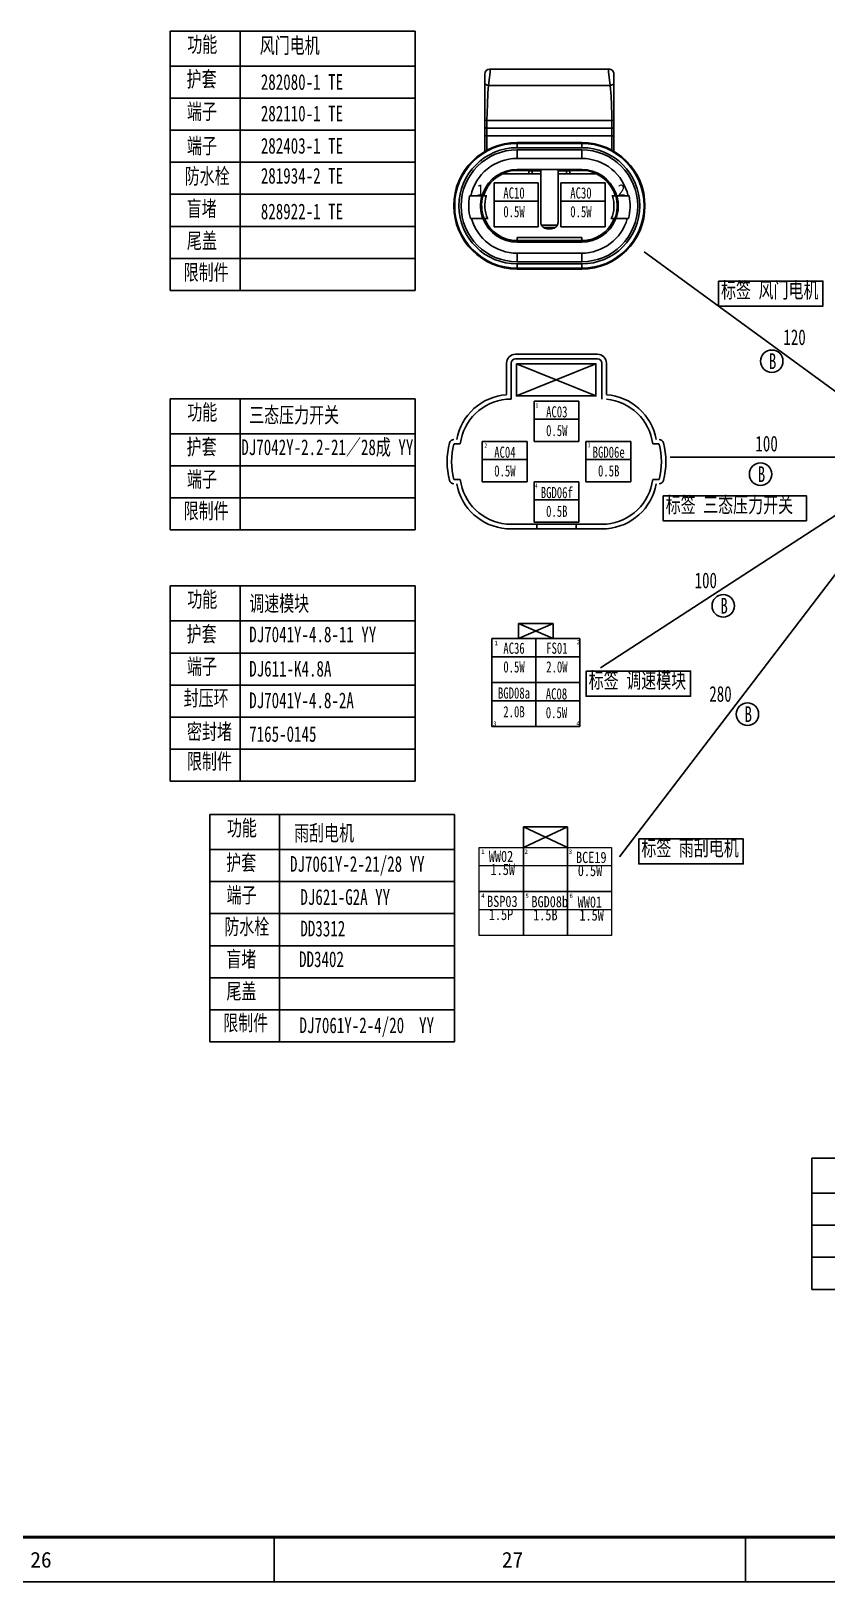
# Model space of a CAD drawing. Header units: millimetres. Extents: x 1543 to 5748, y 1576 to 2417.
# Drawn here: x 4222.5 to 4399.9, y 1576.3 to 1922.1 of the extents above; entities that cross this region are included whole.
import ezdxf

# ---------------------------------------------------------------- set-up
doc = ezdxf.new("R2010")
doc.units = ezdxf.units.MM
doc.layers.get('0').update_dxf_attribs({"lineweight": 25})
doc.layers.add('11文本层', color=255, linetype='Continuous')
doc.layers.add('孔位', color=2, linetype='Continuous')
for name, color, linetype, lineweight in [('1轮廓实线层', 7, 'Continuous', 50), ('6文字层', 3, 'Continuous', 25), ('_0', 7, 'Continuous', 25), ('图框层', 7, 'Continuous', 25), ('基本型', 7, 'Continuous', 18)]:
    doc.layers.add(name, color=color, linetype=linetype, lineweight=lineweight)
doc.styles.get("Standard").update_dxf_attribs({"font": ''})
doc.styles.add('仿宋体', font='', dxfattribs={"width": 0.7, "height": 3.5})
doc.styles.add('仿宋体GB2312', font='', dxfattribs={"width": 0.7})
doc.styles.add('标准', font='fangsong.ttf', dxfattribs={"width": 0.7, "height": 3.5})
doc.styles.get('Standard').set_extended_font_data('SimSun')
doc.styles.get('仿宋体').set_extended_font_data('SimSun')
doc.styles.get('仿宋体GB2312').set_extended_font_data('SimSun')

# ---------------------------------------------------------------- blocks, each defined once
blk = doc.blocks.new('ZwmFrameMain_A0X5^_^分区图框^_^landscape')
at = {"color": 3}
for p, q in [((2708.25, 0), (2708.25, -10)), ((2813.38, 0), (2813.38, -10))]:
    blk.add_line(p, q, dxfattribs=at)
at = {"lineweight": 50}
blk.add_line((4170, 0), (0, 0), dxfattribs=at)
at = {"layer": '图框层', "color": 1}
blk.add_line((4180, -10), (-25, -10), dxfattribs=at)
at = {"color": 3, "char_height": 3.5, "attachment_point": 1}
for s, insert in [('26', (2653.9, -3.29)), ('27', (2759.03, -3.29))]:
    blk.add_mtext_dynamic_manual_height_columns(s, width=5.7094, gutter_width=1, heights=[0], dxfattribs=dict(at, insert=insert))

msp = doc.modelspace()

# ---------------------------------------------------------------- linework, layer by layer
at = {"lineweight": -3}
for p, q in [((4323.63, 1910.37), (4323.63, 1912.46)), ((4351.29, 1913.58), (4324.77, 1913.58)), ((4352.43, 1912.46), (4352.43, 1910.37)), ((4323.63, 1902.37), (4323.63, 1910.37)), ((4324.47, 1909.94), (4324.62, 1911.18)), ((4351.59, 1909.94), (4324.47, 1909.94)), ((4351.43, 1911.18), (4351.59, 1909.94)), ((4352.43, 1910.37), (4352.43, 1902.37)), ((4323.63, 1900.86), (4323.63, 1902.37)), ((4324.11, 1902.12), (4324.11, 1900.38)), ((4324.11, 1902.12), (4351.95, 1902.12)), ((4351.95, 1900.38), (4351.95, 1902.12)), ((4352.43, 1902.37), (4352.43, 1900.86)), ((4323.63, 1898.7), (4323.63, 1900.86)), ((4323.63, 1895.24), (4323.63, 1898.7)), ((4324.11, 1898.7), (4323.63, 1898.7)), ((4324.11, 1898.7), (4324.11, 1900.38)), ((4324.11, 1900.38), (4351.95, 1900.38)), ((4324.11, 1895.51), (4324.11, 1898.7)), ((4351.95, 1898.7), (4324.11, 1898.7)), ((4351.95, 1900.38), (4351.95, 1898.7)), ((4351.95, 1898.7), (4352.43, 1898.7)), ((4351.95, 1898.7), (4351.95, 1895.51)), ((4352.43, 1900.86), (4352.43, 1898.7)), ((4352.43, 1898.7), (4352.43, 1895.24)), ((4345.23, 1897.21), (4330.83, 1897.21)), ((4345.23, 1897.21), (4330.83, 1897.21)), ((4330.83, 1897.02), (4330.83, 1897.21)), ((4345.23, 1897.02), (4330.83, 1897.02)), ((4330.83, 1897.02), (4330.83, 1896.06)), ((4345.23, 1896.06), (4330.83, 1896.06)), ((4345.23, 1895.58), (4330.83, 1895.58)), ((4330.83, 1893.66), (4330.83, 1895.58)), ((4345.23, 1897.02), (4345.23, 1897.21)), ((4345.23, 1897.02), (4345.23, 1896.06)), ((4345.23, 1893.66), (4345.23, 1895.58)), ((4345.23, 1893.66), (4330.83, 1893.66)), ((4327.55, 1890.21), (4330.83, 1890.21)), ((4328.19, 1890.54), (4328.19, 1890.44)), ((4328.19, 1890.44), (4328.19, 1890.21)), ((4335.63, 1891.22), (4330.83, 1891.22)), ((4330.83, 1891.22), (4330.83, 1890.99)), ((4333.47, 1890.99), (4330.83, 1890.99)), ((4330.83, 1890.21), (4334.19, 1890.21)), ((4333.47, 1890.9), (4333.47, 1890.99)), ((4334.19, 1890.9), (4333.47, 1890.9)), ((4333.47, 1890.21), (4333.47, 1890.9)), ((4336.11, 1890.93), (4334.19, 1890.93)), ((4334.19, 1890.93), (4334.19, 1890.21)), ((4336.11, 1890.21), (4334.19, 1890.21)), ((4340.43, 1891.22), (4335.63, 1891.22)), ((4335.63, 1890.93), (4335.63, 1891.22)), ((4336.11, 1890.93), (4336.11, 1891.22)), ((4336.11, 1890.21), (4336.11, 1890.93)), ((4336.11, 1879.41), (4336.11, 1890.21)), ((4339.95, 1891.22), (4339.95, 1879.4)), ((4339.95, 1890.93), (4339.95, 1890.21)), ((4341.87, 1890.93), (4339.95, 1890.93)), ((4341.87, 1890.21), (4339.95, 1890.21)), ((4339.95, 1890.21), (4339.95, 1879.41)), ((4345.23, 1891.22), (4340.43, 1891.22)), ((4340.43, 1890.93), (4340.43, 1891.22)), ((4341.87, 1890.21), (4341.87, 1890.93)), ((4342.59, 1890.9), (4341.87, 1890.9)), ((4341.87, 1890.21), (4345.23, 1890.21)), ((4342.59, 1890.9), (4342.59, 1890.99)), ((4345.23, 1890.99), (4342.59, 1890.99)), ((4342.59, 1890.21), (4342.59, 1890.9)), ((4345.23, 1891.22), (4345.23, 1890.99)), ((4345.23, 1890.21), (4348.5, 1890.21)), ((4347.87, 1890.44), (4347.87, 1890.54)), ((4347.87, 1890.21), (4347.87, 1890.44)), ((4320.24, 1885.29), (4322.96, 1885.29)), ((4322.96, 1885.29), (4323.22, 1885.29)), ((4323.95, 1885.29), (4323.22, 1885.29)), ((4323.58, 1886.01), (4323.25, 1886.01)), ((4324.08, 1885.29), (4323.95, 1885.29)), ((4351.97, 1885.29), (4352.1, 1885.29)), ((4352.84, 1885.29), (4352.1, 1885.29)), ((4352.8, 1886.01), (4352.47, 1886.01)), ((4352.84, 1885.29), (4353.09, 1885.29)), ((4353.09, 1885.29), (4355.81, 1885.29)), ((4323.19, 1880.25), (4320.42, 1880.25)), ((4323.46, 1880.25), (4323.19, 1880.25)), ((4323.63, 1880.13), (4323.27, 1880.13)), ((4323.46, 1880.25), (4324.22, 1880.25)), ((4323.83, 1879.65), (4323.84, 1879.65)), ((4324.36, 1880.25), (4324.22, 1880.25)), ((4339.8, 1878.78), (4336.25, 1878.78)), ((4336.63, 1878.3), (4339.42, 1878.3)), ((4338.51, 1877.97), (4337.55, 1877.97)), ((4351.69, 1880.25), (4351.83, 1880.25)), ((4351.83, 1880.25), (4352.59, 1880.25)), ((4352.43, 1880.13), (4352.78, 1880.13)), ((4352.86, 1880.25), (4352.59, 1880.25)), ((4355.63, 1880.25), (4352.86, 1880.25)), ((4330.83, 1876.05), (4345.23, 1876.05)), ((4330.83, 1875.33), (4330.83, 1876.05)), ((4330.83, 1875.33), (4345.23, 1875.33)), ((4330.83, 1875.3), (4345.23, 1875.3)), ((4330.83, 1874.99), (4330.83, 1875.3)), ((4330.83, 1874.99), (4345.23, 1874.99)), ((4345.23, 1875.33), (4345.23, 1876.05)), ((4345.23, 1874.99), (4345.23, 1875.3)), ((4330.83, 1872.54), (4345.23, 1872.54)), ((4330.83, 1872.54), (4330.83, 1870.62)), ((4345.23, 1872.54), (4345.23, 1870.62)), ((4330.83, 1870.62), (4345.23, 1870.62)), ((4330.83, 1870.14), (4345.23, 1870.14)), ((4330.83, 1869.18), (4330.83, 1870.14)), ((4330.83, 1869.18), (4345.23, 1869.18)), ((4330.83, 1869.18), (4330.83, 1868.99)), ((4330.83, 1868.99), (4345.23, 1868.99)), ((4330.83, 1868.99), (4345.23, 1868.99)), ((4345.23, 1869.18), (4345.23, 1870.14)), ((4345.23, 1869.18), (4345.23, 1868.99)), ((4331.16, 1786.63), (4331.16, 1789.97)), ((4331.16, 1789.97), (4338.84, 1789.97)), ((4338.84, 1786.63), (4331.16, 1789.97)), ((4338.84, 1789.97), (4331.16, 1786.63)), ((4338.84, 1789.97), (4338.84, 1786.63))]:
    msp.add_line(p, q, dxfattribs=at)
for p, q in [((4328.48, 1841), (4328.48, 1848.01)), ((4329.48, 1840), (4329.48, 1848.01)), ((4330.48, 1850.01), (4339.61, 1850.01)), ((4330.48, 1849.01), (4339.61, 1849.01)), ((4348.39, 1847.9), (4330.68, 1840.72)), ((4330.68, 1847.9), (4348.39, 1840.72)), ((4348.74, 1850.01), (4339.61, 1850.01)), ((4348.74, 1849.01), (4339.61, 1849.01)), ((4349.74, 1840), (4349.74, 1848.01)), ((4350.74, 1841), (4350.74, 1848.01)), ((4329.48, 1840), (4328.48, 1840)), ((4334.61, 1839.55), (4344.61, 1839.55)), ((4334.61, 1839.55), (4334.61, 1830.55)), ((4334.61, 1839.55), (4334.61, 1830.55)), ((4344.61, 1839.55), (4344.61, 1830.55)), ((4334.61, 1835.55), (4344.61, 1835.55)), ((4318.15, 1830), (4316.72, 1830)), ((4323.04, 1830.55), (4323.04, 1821.55)), ((4323.04, 1830.55), (4323.04, 1821.55)), ((4323.04, 1830.55), (4333.04, 1830.55)), ((4333.04, 1830.55), (4333.04, 1821.55)), ((4344.61, 1830.55), (4334.61, 1830.55)), ((4356.18, 1830.55), (4346.18, 1830.55)), ((4346.18, 1830.55), (4346.18, 1821.55)), ((4356.18, 1830.55), (4356.18, 1821.55)), ((4356.18, 1830.55), (4356.18, 1821.55)), ((4361.06, 1830), (4362.5, 1830)), ((4323.04, 1826.55), (4333.04, 1826.55)), ((4356.18, 1826.55), (4346.18, 1826.55)), ((4318.15, 1822.11), (4316.72, 1822.11)), ((4333.04, 1821.55), (4323.04, 1821.55)), ((4334.61, 1821.55), (4334.61, 1812.55)), ((4334.61, 1821.55), (4334.61, 1812.55)), ((4334.61, 1821.55), (4344.61, 1821.55)), ((4344.61, 1821.55), (4344.61, 1812.55)), ((4346.18, 1821.55), (4356.18, 1821.55)), ((4361.06, 1822.11), (4362.5, 1822.11)), ((4334.61, 1817.55), (4344.61, 1817.55)), ((4350.74, 1812.11), (4328.48, 1812.11)), ((4344.61, 1812.55), (4334.61, 1812.55)), ((4335.23, 1812.11), (4335.23, 1811.11)), ((4339.61, 1812.11), (4335.23, 1812.11)), ((4339.61, 1812.11), (4343.99, 1812.11)), ((4343.99, 1812.11), (4343.99, 1811.11)), ((4350.74, 1811.11), (4328.48, 1811.11)), ((4335.23, 1811.11), (4339.61, 1811.11)), ((4343.99, 1811.11), (4339.61, 1811.11)), ((4332.23, 1740.06), (4332.23, 1744.64)), ((4332.23, 1744.64), (4342.05, 1744.64)), ((4342.05, 1744.64), (4332.23, 1740.06)), ((4332.23, 1744.64), (4342.05, 1740.06)), ((4342.05, 1740.06), (4342.05, 1744.64))]:
    msp.add_line(p, q)
for points in [[(4324.62, 1911.18), (4324.81, 1912.86), (4324.81, 1913.5), (4324.79, 1913.55), (4324.78, 1913.57), (4324.78, 1913.57), (4324.77, 1913.58)], [(4351.29, 1913.58), (4351.28, 1913.57), (4351.27, 1913.57), (4351.26, 1913.56), (4351.25, 1913.52), (4351.23, 1913.42), (4351.24, 1912.92), (4351.43, 1911.18)], [(4324.11, 1902.12), (4324.22, 1905.72), (4324.28, 1908.27), (4324.47, 1909.94)], [(4351.59, 1909.94), (4351.8, 1907.54), (4351.92, 1903.48), (4351.95, 1902.12)]]:
    msp.add_lwpolyline(points, dxfattribs=at)
msp.add_lwpolyline([(4330.68, 1847.9), (4348.39, 1847.9), (4348.39, 1840.72), (4330.68, 1840.72)], close=True)
for centre, radius, start, end in [((4324.75, 1912.44), 1.13, 89.4235, 179.4215), ((4351.3, 1912.44), 1.13, 0.5785, 90.5791), ((4324.11, 1900.86), 0.48, 180, 270), ((4351.95, 1900.86), 0.48, 270, 0), ((4330.83, 1883.1), 14.11, 90, 270), ((4330.83, 1883.1), 14.11, 90, 270), ((4330.83, 1883.1), 13.92, 90, 270), ((4330.83, 1883.1), 12.96, 90, 270), ((4330.83, 1883.1), 12.48, 90, 270), ((4345.23, 1883.1), 14.11, 270, 90), ((4345.23, 1883.1), 14.11, 270, 90), ((4345.23, 1883.1), 13.92, 270, 90), ((4345.23, 1883.1), 12.96, 270, 90), ((4345.23, 1883.1), 12.48, 270, 90), ((4330.83, 1883.1), 10.56, 90, 168.064), ((4345.23, 1883.1), 10.56, 11.936, 90), ((4330.83, 1883.1), 8.12, 90, 159.0336), ((4330.83, 1883.13), 7.8, 114.8116, 163.9234), ((4330.83, 1883.1), 7.8, 109.7832, 114.3881), ((4330.83, 1883.1), 7.89, 90, 109.5462), ((4345.23, 1883.1), 8.12, 20.9664, 90), ((4345.23, 1883.1), 7.89, 70.4538, 90), ((4345.23, 1883.1), 7.8, 65.6119, 70.2168), ((4345.23, 1883.13), 7.8, 16.0766, 65.1884), ((4330.83, 1883.13), 10.8, 168.463, 195.466), ((4330.83, 1883.13), 8.16, 164.6505, 200.6673), ((4330.83, 1883.13), 7.91, 164.1531, 201.3516), ((4330.83, 1883.1), 8.12, 159.0336, 164.389), ((4330.83, 1883.13), 7.2, 162.5485, 203.5697), ((4345.23, 1883.13), 7.2, 336.4303, 17.4515), ((4345.23, 1883.13), 7.91, 338.6484, 15.8469), ((4345.23, 1883.1), 8.12, 15.611, 20.9664), ((4345.23, 1883.13), 8.16, 339.3327, 15.3495), ((4345.23, 1883.13), 10.8, 344.534, 11.537), ((4330.83, 1883.1), 10.56, 195.6913, 270), ((4330.83, 1883.1), 8.12, 200.604, 201.6007), ((4330.83, 1883.1), 8.12, 201.6007, 270), ((4332.53, 1890.49), 13.9, 228.2592, 231.2478), ((4330.83, 1883.13), 7.8, 201.6682, 270), ((4330.83, 1883.1), 7.8, 206.3004, 270), ((4337.55, 1879.41), 1.44, 180, 270), ((4338.51, 1879.41), 1.44, 270, 0), ((4345.23, 1883.1), 10.56, 270, 344.3087), ((4345.23, 1883.13), 7.8, 270, 338.3318), ((4345.23, 1883.1), 8.12, 270, 338.3993), ((4345.23, 1883.1), 7.8, 270, 333.6996), ((4343.52, 1890.49), 13.9, 308.7522, 311.7408), ((4345.23, 1883.1), 8.12, 338.3993, 339.396)]:
    msp.add_arc(centre, radius, start, end, dxfattribs=at)
for centre, radius, start, end in [((4330.48, 1848.01), 2, 90, 180), ((4330.48, 1848.01), 1, 90, 180), ((4348.74, 1848.01), 2, 0, 90), ((4348.74, 1848.01), 1, 0, 90), ((4329.35, 1828.88), 12.14, 94.1513, 169.9864), ((4329.58, 1828.53), 11.52, 95.5012, 172.6828), ((4349.86, 1828.88), 12.14, 10.0136, 85.8487), ((4349.64, 1828.53), 11.52, 7.3172, 84.4988), ((4332.06, 1826.05), 16.84, 165.5882, 194.4118), ((4316.72, 1830), 1, 90, 165.5882), ((4332.06, 1826.05), 15.84, 165.5882, 194.4118), ((4362.5, 1830), 1, 14.4118, 90), ((4347.16, 1826.05), 15.84, 345.5882, 14.4118), ((4347.16, 1826.05), 16.84, 345.5882, 14.4118), ((4316.72, 1822.11), 1, 194.4118, 270), ((4329.35, 1823.22), 12.14, 190.0136, 265.8487), ((4329.58, 1823.58), 11.52, 187.3172, 264.4988), ((4349.64, 1823.58), 11.52, 275.5012, 352.6828), ((4349.86, 1823.22), 12.14, 274.1513, 349.9864), ((4362.5, 1822.11), 1, 270, 345.5882)]:
    msp.add_arc(centre, radius, start, end)
for centre, major_axis, ratio, start_param, end_param in [((4324.45, 1910.26), (0.82, -0.133), 0.376036, 3.202665, 4.796082), ((4351.6, 1910.26), (0.82, 0.133), 0.376036, 4.628696, 6.222113), ((4324.11, 1902.37), (0.48, 0), 0.515038, 3.141593, 4.712389), ((4351.95, 1902.37), (0.48, 0), 0.515038, 4.712389, 6.283185)]:
    msp.add_ellipse(centre, major_axis=major_axis, ratio=ratio, start_param=start_param, end_param=end_param, dxfattribs=at)
at = {"layer": '11文本层', "lineweight": -3}
for p, q in [((4253.47, 1922.07), (4253.47, 1914.27)), ((4253.47, 1922.07), (4269.07, 1922.07)), ((4269.07, 1922.07), (4269.07, 1864.22)), ((4269.07, 1922.07), (4308.07, 1922.07)), ((4308.07, 1922.07), (4308.07, 1864.22)), ((4308.07, 1922.07), (4308.07, 1914.27)), ((4253.47, 1914.27), (4308.07, 1914.27)), ((4253.47, 1914.27), (4253.47, 1907.12)), ((4253.47, 1907.12), (4308.07, 1907.12)), ((4253.47, 1907.12), (4253.47, 1899.97)), ((4253.47, 1899.97), (4308.07, 1899.97)), ((4253.47, 1899.97), (4253.47, 1892.82)), ((4253.47, 1892.82), (4308.07, 1892.82)), ((4253.47, 1892.82), (4253.47, 1885.67)), ((4253.47, 1885.67), (4308.07, 1885.67)), ((4253.47, 1885.67), (4253.47, 1878.52)), ((4253.47, 1878.52), (4308.07, 1878.52)), ((4253.47, 1878.52), (4253.47, 1864.22)), ((4253.47, 1871.37), (4308.07, 1871.37)), ((4253.47, 1864.22), (4308.07, 1864.22)), ((4253.47, 1840.08), (4253.47, 1832.28)), ((4253.47, 1840.08), (4269.07, 1840.08)), ((4269.07, 1840.08), (4308.07, 1840.08)), ((4269.07, 1840.08), (4269.07, 1810.83)), ((4308.07, 1840.08), (4308.07, 1810.83)), ((4253.47, 1832.28), (4308.07, 1832.28)), ((4253.47, 1832.28), (4253.47, 1825.13)), ((4253.47, 1825.13), (4308.07, 1825.13)), ((4253.47, 1825.13), (4253.47, 1817.98)), ((4253.47, 1817.98), (4308.07, 1817.98)), ((4253.47, 1817.98), (4253.47, 1810.83)), ((4253.47, 1810.83), (4308.07, 1810.83)), ((4253.47, 1798.34), (4253.47, 1790.54)), ((4253.47, 1798.34), (4269.07, 1798.34)), ((4269.07, 1798.34), (4308.07, 1798.34)), ((4269.07, 1798.34), (4269.07, 1754.79)), ((4308.07, 1798.34), (4308.07, 1754.79)), ((4253.47, 1790.54), (4308.07, 1790.54)), ((4253.47, 1790.54), (4253.47, 1783.39)), ((4253.47, 1783.39), (4308.07, 1783.39)), ((4253.47, 1783.39), (4253.47, 1776.24)), ((4253.47, 1776.24), (4308.07, 1776.24)), ((4253.47, 1776.24), (4253.47, 1754.79)), ((4253.47, 1769.09), (4308.07, 1769.09)), ((4253.47, 1761.94), (4308.07, 1761.94)), ((4253.47, 1754.79), (4308.07, 1754.79)), ((4396.56, 1670.76), (4396.56, 1662.96)), ((4396.56, 1670.76), (4412.16, 1670.76)), ((4396.56, 1662.96), (4451.16, 1662.96)), ((4396.56, 1662.96), (4396.56, 1655.81)), ((4396.56, 1655.81), (4451.16, 1655.81)), ((4396.56, 1655.81), (4396.56, 1648.66)), ((4396.56, 1648.66), (4451.16, 1648.66)), ((4396.56, 1648.66), (4396.56, 1641.51)), ((4396.56, 1641.51), (4451.16, 1641.51))]:
    msp.add_line(p, q, dxfattribs=at)
at = {"layer": '11文本层'}
for p, q in [((4262.29, 1747.38), (4262.29, 1739.58)), ((4262.29, 1747.38), (4277.89, 1747.38)), ((4277.89, 1747.38), (4277.89, 1696.68)), ((4277.89, 1747.38), (4316.89, 1747.38)), ((4316.89, 1747.38), (4316.89, 1696.68)), ((4316.89, 1747.38), (4316.89, 1739.58)), ((4262.29, 1739.58), (4316.89, 1739.58)), ((4262.29, 1739.58), (4262.29, 1732.43)), ((4262.29, 1732.43), (4316.89, 1732.43)), ((4262.29, 1732.43), (4262.29, 1725.28)), ((4262.29, 1725.28), (4316.89, 1725.28)), ((4262.29, 1725.28), (4262.29, 1718.13)), ((4262.29, 1718.13), (4316.89, 1718.13)), ((4262.29, 1718.13), (4262.29, 1710.98)), ((4262.29, 1710.98), (4316.89, 1710.98)), ((4262.29, 1710.98), (4262.29, 1703.83)), ((4262.29, 1703.83), (4316.89, 1703.83)), ((4262.29, 1703.83), (4262.29, 1696.68)), ((4262.29, 1696.68), (4316.89, 1696.68))]:
    msp.add_line(p, q, dxfattribs=at)
at = {"layer": '1轮廓实线层', "lineweight": -2}
for q in [(4359.15, 1872.84), (4349.45, 1780.1), (4353.62, 1737.96), (4364.92, 1827.07)]:
    msp.add_line((4421.74, 1827.07), q, dxfattribs=at)
for points in [[(4375.7, 1866.33), (4399.01, 1866.33), (4399.01, 1860.74), (4375.7, 1860.74)], [(4363.37, 1818.47), (4395.31, 1818.47), (4395.31, 1812.88), (4363.37, 1812.88)], [(4346.21, 1779.35), (4369.52, 1779.35), (4369.52, 1773.75), (4346.21, 1773.75)], [(4357.95, 1741.95), (4381.26, 1741.95), (4381.26, 1736.36), (4357.95, 1736.36)]]:
    msp.add_lwpolyline(points, close=True, dxfattribs=at)
at = {"layer": '_0'}
for centre in [(4387.6, 1848.45), (4385.11, 1823.27), (4376.79, 1793.92)]:
    msp.add_circle(centre, 2.5, dxfattribs=at)
at = {"layer": '_0', "color": 1}
msp.add_circle((4382.18, 1769.75), 2.5, dxfattribs=at)
at = {"layer": '基本型', "lineweight": -3}
for p, q in [((4325.69, 1888.23), (4335.52, 1888.23)), ((4325.69, 1888.23), (4325.69, 1878.4)), ((4335.52, 1888.23), (4335.52, 1878.4)), ((4340.61, 1888.23), (4350.44, 1888.23)), ((4340.61, 1888.23), (4340.61, 1878.4)), ((4350.44, 1888.23), (4350.44, 1878.4)), ((4335.52, 1884.13), (4325.69, 1884.13)), ((4350.44, 1884.13), (4340.61, 1884.13)), ((4335.52, 1878.4), (4325.69, 1878.4)), ((4350.44, 1878.4), (4340.61, 1878.4)), ((4325.16, 1776.8), (4325.16, 1786.63)), ((4325.16, 1786.63), (4334.99, 1786.63)), ((4334.99, 1776.8), (4334.99, 1786.63)), ((4334.99, 1786.63), (4344.82, 1786.63)), ((4334.99, 1786.63), (4334.99, 1776.8)), ((4344.82, 1786.63), (4344.82, 1776.8)), ((4334.99, 1782.54), (4325.16, 1782.54)), ((4344.82, 1782.54), (4334.99, 1782.54)), ((4334.99, 1776.8), (4325.16, 1776.8)), ((4325.16, 1766.98), (4325.16, 1776.8)), ((4325.16, 1776.8), (4334.99, 1776.8)), ((4344.82, 1776.8), (4334.99, 1776.8)), ((4334.99, 1766.98), (4334.99, 1776.8)), ((4334.99, 1776.8), (4344.82, 1776.8)), ((4334.99, 1776.8), (4334.99, 1766.98)), ((4344.82, 1776.8), (4344.82, 1766.98)), ((4334.99, 1772.71), (4325.16, 1772.71)), ((4344.82, 1772.71), (4334.99, 1772.71)), ((4334.99, 1766.98), (4325.16, 1766.98)), ((4344.82, 1766.98), (4334.99, 1766.98))]:
    msp.add_line(p, q, dxfattribs=at)
at = {"layer": '基本型'}
for p, q in [((4322.4, 1730.23), (4322.4, 1740.06)), ((4322.4, 1740.06), (4332.23, 1740.06)), ((4332.23, 1730.23), (4332.23, 1740.06)), ((4332.23, 1740.06), (4342.05, 1740.06)), ((4332.23, 1740.06), (4332.23, 1730.23)), ((4342.05, 1730.23), (4342.05, 1740.06)), ((4342.05, 1740.06), (4351.88, 1740.06)), ((4342.05, 1740.06), (4342.05, 1730.23)), ((4351.88, 1740.06), (4351.88, 1730.23)), ((4332.23, 1735.96), (4322.4, 1735.96)), ((4342.05, 1735.96), (4332.23, 1735.96)), ((4351.88, 1735.96), (4342.05, 1735.96)), ((4322.4, 1720.4), (4322.4, 1730.23)), ((4322.4, 1730.23), (4332.23, 1730.23)), ((4332.23, 1730.23), (4322.4, 1730.23)), ((4332.23, 1720.4), (4332.23, 1730.23)), ((4332.23, 1730.23), (4342.05, 1730.23)), ((4332.23, 1730.23), (4332.23, 1720.4)), ((4342.05, 1730.23), (4332.23, 1730.23)), ((4342.05, 1720.4), (4342.05, 1730.23)), ((4342.05, 1730.23), (4351.88, 1730.23)), ((4342.05, 1730.23), (4342.05, 1720.4)), ((4351.88, 1730.23), (4342.05, 1730.23)), ((4351.88, 1730.23), (4351.88, 1720.4)), ((4332.23, 1726.14), (4322.4, 1726.14)), ((4342.05, 1726.14), (4332.23, 1726.14)), ((4351.88, 1726.14), (4342.05, 1726.14)), ((4332.23, 1720.4), (4322.4, 1720.4)), ((4342.05, 1720.4), (4332.23, 1720.4)), ((4351.88, 1720.4), (4342.05, 1720.4))]:
    msp.add_line(p, q, dxfattribs=at)

# ---------------------------------------------------------------- block references
at = {"layer": '图框层', "lineweight": -3}
msp.add_blockref('ZwmFrameMain_A0X5^_^分区图框^_^landscape', (1568.4, 1586.27), dxfattribs=at)

# ---------------------------------------------------------------- texts
at = {"lineweight": -3, "style": '标准', "width": 0.7}
msp.add_text('雨刮电机', height=3.5, dxfattribs=at).set_placement((4281.11, 1741.51))
at = {"char_height": 2.5, "width": 6.2163, "attachment_point": 1, "style": '标准'}
for s, insert in [('\\pxqc;AC10\\P0.5W', (4327.03, 1887.22)), ('\\pxqc;AC30\\P0.5W', (4341.95, 1887.22)), ('\\pxqc;AC03\\P0.5W', (4336.57, 1838.42)), ('\\pxqc;AC04\\P0.5W', (4325, 1829.42)), ('\\pxqc;BGD06e\\P0.5B', (4348.14, 1829.42)), ('\\pxqc;BGD06f\\P0.5B', (4336.57, 1820.42)), ('\\pxqc;AC36\\P0.5W', (4327.03, 1785.72)), ('\\pxqc;FS01\\P2.0W', (4336.59, 1785.72)), ('\\pxqc;BGD08a\\P2.0B', (4327.03, 1775.72)), ('\\pxqc;AC08\\P0.5W', (4336.5, 1775.54)), ('\\pxsm0.7,ql;{\\W0.8;WW02\\P\\ps*1,qc;1.5W}', (4324.52, 1739.31)), ('\\pxsm0.7,ql;{\\W0.8;BCE19\\P\\ps*1,qc;0.5W}', (4343.97, 1739.07)), ('\\pxsm0.7,ql;{\\W0.8;\\C0;BSP03\\P\\ps*1,qc;1.5P}', (4324.14, 1729.27)), ('\\pxsm0.7,ql;{\\W0.8;BGD08b\\P\\ps*1,qc;1.5B}', (4334.02, 1729.2)), ('\\pxsm0.7,ql;{\\W0.8;\\C0;WW01\\P\\ps*1,qc;1.5W}', (4344.33, 1729.14))]:
    msp.add_mtext(s, dxfattribs=dict(at, insert=insert))
at = {"layer": '11文本层', "lineweight": -3, "style": '标准', "width": 0.7}
for s, p in [('功能', (4257.3, 1917.35)), ('护套', (4257.15, 1909.6)), ('端子', (4257.23, 1902.4)), ('端子', (4257.23, 1894.73)), ('防水栓', (4256.72, 1887.98)), ('盲堵', (4257.17, 1880.74)), ('尾盖', (4257.21, 1873.59)), ('限制件', (4256.48, 1866.53)), ('功能', (4257.3, 1835.35)), ('三态压力开关', (4271.1, 1834.72)), ('护套', (4257.15, 1827.61)), ('DJ7042Y-2.2-21／28成 YY', (4269.34, 1827.53)), ('端子', (4257.23, 1820.4)), ('限制件', (4256.48, 1813.35)), ('功能', (4257.3, 1793.62)), ('调速模块', (4271.1, 1792.7)), ('护套', (4257.15, 1785.87)), ('DJ7041Y-4.8-11 YY', (4271.1, 1785.79)), ('端子', (4257.23, 1778.67)), ('DJ611-K4.8A', (4271.1, 1778.14)), ('封压环', (4256.48, 1771.61)), ('DJ7041Y-4.8-2A', (4271.1, 1771.09)), ('密封堵', (4257.23, 1764.12)), ('7165-0145', (4271.1, 1763.59)), ('限制件', (4257.23, 1757.5))]:
    msp.add_text(s, height=3.5, dxfattribs=at).set_placement(p)
at = {"layer": '11文本层', "style": '标准', "width": 0.7}
for s, p in [('功能', (4266.13, 1742.65)), ('护套', (4265.98, 1734.91)), ('DJ7061Y-2-21/28 YY', (4280.2, 1734.61)), ('端子', (4266.06, 1727.7)), ('防水栓', (4265.55, 1720.64)), ('盲堵', (4266, 1713.4)), ('尾盖', (4266.04, 1706.25)), ('限制件', (4265.31, 1699.19))]:
    msp.add_text(s, height=3.5, dxfattribs=at).set_placement(p)
at = {"layer": '11文本层', "lineweight": -3, "char_height": 3.5, "width": 30.6499, "attachment_point": 1, "style": '标准'}
for s, insert in [('{\\C7;风门电机}', (4273.45, 1920.6)), ('{\\C7;282080-1 TE}', (4273.69, 1912.46)), ('{\\C7;282110-1 TE}', (4273.69, 1905.44)), ('{\\C7;282403-1 TE}', (4273.69, 1898.24)), ('{\\C7;281934-2 TE}', (4273.69, 1891.55)), ('{\\C7;828922-1 TE}', (4273.69, 1883.6))]:
    msp.add_mtext(s, dxfattribs=dict(at, insert=insert))
at = {"layer": '11文本层', "char_height": 3.5, "attachment_point": 1, "style": '标准'}
for s, insert, width in [('标签 {\\fFangSong_GB2312|b0|i0|c134|p49;\\C7;风门电机} ', (4376.3, 1866.05), 27.0608), ('标签 \\C7;三态压力开关', (4363.96, 1818.19), 31.3463), ('标签 \\C7;调速模块', (4346.8, 1779.06), 27.0608), ('标签 {\\C7;雨刮电机}', (4358.54, 1741.67), 27.0608), ('DJ621-G2A YY', (4282.51, 1730.74), 30.6499), ('DD3312', (4282.51, 1723.71), 30.6499), ('DD3402', (4282.22, 1716.87), 30.6499), ('DJ7061Y-2-4/20  YY', (4282.31, 1702.14), 30.6499)]:
    msp.add_mtext(s, dxfattribs=dict(at, insert=insert, width=width))
at = {"layer": '6文字层', "lineweight": -2, "attachment_point": 1}
for s, insert, char_height, width in [('1', (4321.78, 1887.9), 2.5, 1.4371), ('2', (4353.25, 1887.9), 2.5, 1.4371), ('1', (4325.78, 1786.13), 1, 2.6671), ('2', (4344.1, 1786.32), 1, 2.6671), ('3', (4325.47, 1768.15), 1, 2.6671), ('4', (4344.05, 1768.18), 1, 2.6671), ('1', (4322.83, 1739.59), 1, 2.6671), ('2', (4332.45, 1739.59), 1, 2.6671), ('3', (4342.32, 1739.59), 1, 2.6671), ('4', (4322.83, 1729.76), 1, 2.6671), ('5', (4332.66, 1729.76), 1, 2.6671), ('6', (4342.49, 1729.76), 1, 2.6671)]:
    msp.add_mtext(s, dxfattribs=dict(at, insert=insert, char_height=char_height, width=width))
at = {"layer": '_0', "char_height": 3.5, "attachment_point": 1}
for s, insert, width, style in [('120', (4390.18, 1855.56), 5.9278, '仿宋体'), ('B', (4386.95, 1850.21), 7.013, '仿宋体GB2312'), ('100', (4383.95, 1831.83), 5.9278, '仿宋体'), ('B', (4384.47, 1825.02), 7.013, '仿宋体GB2312'), ('100', (4370.39, 1801.34), 5.9278, '仿宋体'), ('B', (4376.14, 1795.68), 2.4249, '仿宋体GB2312')]:
    msp.add_mtext(s, dxfattribs=dict(at, insert=insert, width=width, style=style))
at = {"layer": '_0', "color": 1, "char_height": 3.5, "attachment_point": 1}
for s, insert, width, style in [('280', (4373.67, 1776.02), 5.9278, '仿宋体'), ('B', (4381.53, 1771.5), 2.4249, '仿宋体GB2312')]:
    msp.add_mtext(s, dxfattribs=dict(at, insert=insert, width=width, style=style))
at = {"layer": '孔位', "width": 0.6}
for s, p in [('1', (4334.98, 1838.09)), ('2', (4323.58, 1829.07)), ('3', (4346.61, 1829.24)), ('4', (4334.88, 1820.14))]:
    msp.add_text(s, height=1.08, dxfattribs=at).set_placement(p)

doc.saveas('drawing.dxf')
